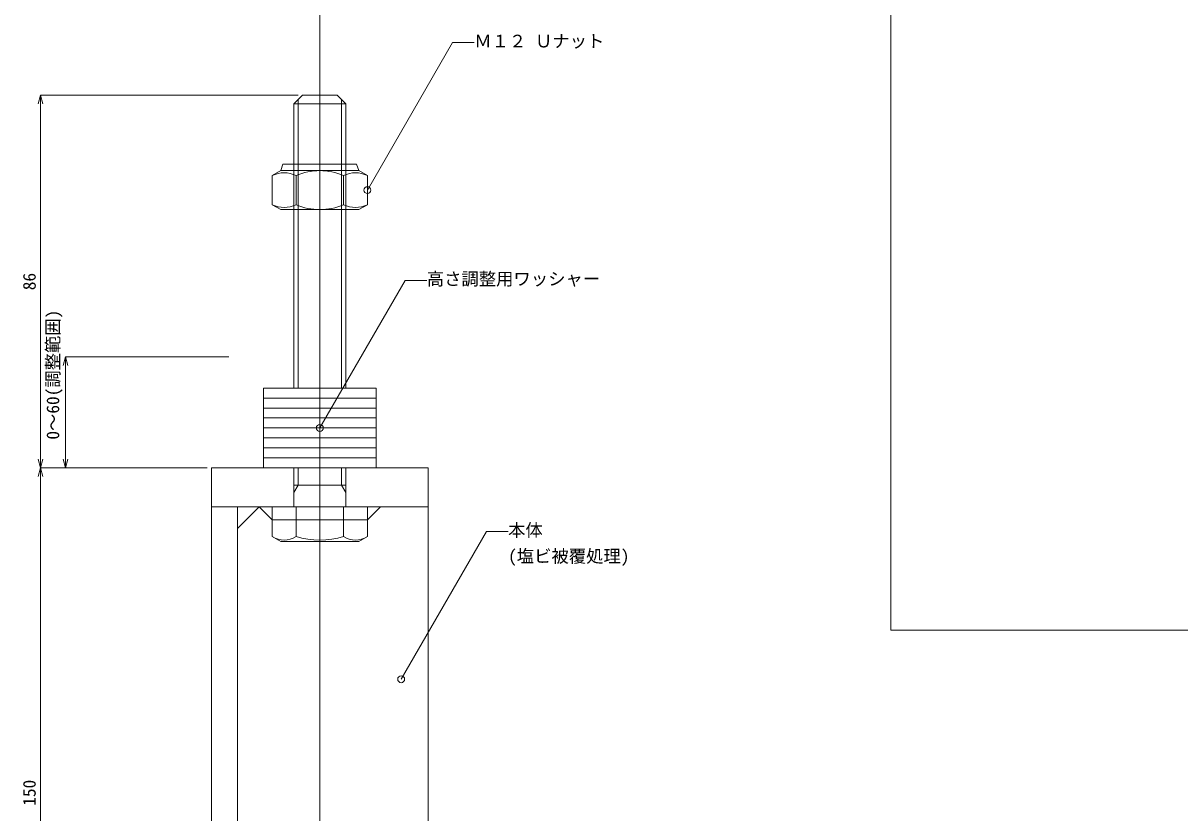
# Model space of a CAD drawing. Units: millimetres on the paper. Extents: x -400 to 400, y -275 to 275.
# Drawn here: x -176.8 to 90.1, y -93.2 to 89.1 of the extents above; entities that cross this region are included whole.
import ezdxf
from ezdxf.enums import TextEntityAlignment as Align

# ---------------------------------------------------------------- set-up
doc = ezdxf.new("R2010")
doc.units = ezdxf.units.MM
doc.linetypes.add('USER2', pattern=[19.05, 12.7, -6.35])
for name, color, linetype, lineweight in [('0-0_0', 7, 'Continuous', 18), ('0-1_WAKU', 7, 'Continuous', 18), ('0-4_MOJI', 7, 'Continuous', 18), ('0-6_sunpo', 7, 'Continuous', 18), ('0-7_KANAMONO_SCREW', 7, 'Continuous', 18), ('0-8_KANAMONO', 4, 'Continuous', 18), ('0-9_KANAMONO2', 4, 'USER2', 18), ('0-B_pv', 4, 'Continuous', 18)]:
    doc.layers.add(name, color=color, linetype=linetype, lineweight=lineweight)
doc.styles.add('ＭＳ ゴシック', font='')
doc.styles.get('ＭＳ ゴシック').set_extended_font_data('MS Gothic')

# ---------------------------------------------------------------- blocks, each defined once
blk = doc.blocks.new('_Open30')
at = {"layer": '0-0_0', "lineweight": 9}
blk.add_line((0, 0), (-1, 0), dxfattribs=at)
blk.add_lwpolyline([(-1, 0.2679), (0, 0), (-1, -0.2679)], dxfattribs=at)

msp = doc.modelspace()

# ---------------------------------------------------------------- linework, layer by layer
at = {"layer": '0-0_0'}
msp.add_line((-108.327, 226.988), (-108.327, -275.012), dxfattribs=at)
at = {"layer": '0-1_WAKU'}
for q in [(23.397, 250.988), (399.994, -51.012)]:
    msp.add_line((23.397, -51.012), q, dxfattribs=at)
at = {"layer": '0-4_MOJI'}
for p, q in [((-97.357, 50.588), (-77.689, 84.654)), ((-77.689, 84.654), (-72.689, 84.654)), ((-108.327, -4.312), (-88.659, 29.754)), ((-88.659, 29.754), (-83.659, 29.754)), ((-89.555, -62.313), (-69.887, -28.247)), ((-69.887, -28.247), (-64.887, -28.247))]:
    msp.add_line(p, q, dxfattribs=at)
for centre in [(-97.357, 50.588), (-108.327, -4.312), (-89.555, -62.313)]:
    msp.add_circle(centre, 0.8, dxfattribs=at)
at = {"layer": '0-6_sunpo'}
for p, q in [((-113.327, 72.488), (-172.796, 72.488)), ((-172.796, -11.512), (-172.796, 70.488)), ((-129.327, 12.088), (-167.009, 12.088)), ((-167.009, 10.088), (-167.009, -11.512)), ((-134.327, -13.512), (-172.796, -13.512)), ((-134.327, -13.512), (-172.796, -13.512)), ((-172.796, -161.512), (-172.796, -15.512)), ((-134.327, -13.512), (-167.009, -13.512))]:
    msp.add_line(p, q, dxfattribs=at)
at = {"layer": '0-7_KANAMONO_SCREW', "color": 4}
for p, q in [((-99.327, 55.088), (-99.827, 56.588)), ((-113.812, 53.951), (-113.812, 47.225)), ((-102.842, 53.951), (-102.842, 47.225))]:
    msp.add_line(p, q, dxfattribs=at)
msp.add_lwpolyline([(-117.327, 55.088), (-116.827, 56.588), (-99.827, 56.588)], dxfattribs=at)
msp.add_lwpolyline([(-119.296, 53.951), (-117.327, 55.088), (-99.327, 55.088), (-97.357, 53.951), (-97.357, 47.225), (-99.327, 46.088), (-117.327, 46.088), (-119.296, 47.225)], close=True, dxfattribs=at)
for centre, radius, start, end in [((-116.554, 48.368), 6.22, 63.83959, 116.16041), ((-108.327, 41.292), 13.796, 66.5734, 113.4266), ((-100.1, 48.368), 6.22, 63.83959, 116.16041), ((-116.554, 52.808), 6.22, 243.83959, 296.16041), ((-108.327, 59.884), 13.796, 246.5734, 293.4266), ((-100.1, 52.808), 6.22, 243.83959, 296.16041)]:
    msp.add_arc(centre, radius, start, end, dxfattribs=at)
at = {"layer": '0-8_KANAMONO'}
msp.add_line((-83.327, -22.512), (-83.327, -157.512), dxfattribs=at)
at = {"layer": '0-9_KANAMONO2'}
for p, q in [((-114.327, -22.512), (-114.327, -13.512)), ((-113.327, -17.512), (-113.327, -13.512)), ((-103.327, -17.512), (-103.327, -13.512)), ((-102.327, -22.512), (-102.327, -13.512)), ((-113.327, -17.512), (-114.327, -19.244)), ((-114.327, -17.512), (-102.327, -17.512)), ((-103.327, -17.512), (-102.327, -19.244))]:
    msp.add_line(p, q, dxfattribs=at)
at = {"layer": '0-B_pv'}
for p, q in [((-114.327, 70.488), (-112.327, 72.488)), ((-112.327, 72.488), (-104.327, 72.488)), ((-114.327, 4.888), (-114.327, 70.488)), ((-113.327, 4.888), (-113.327, 71.488)), ((-103.327, 4.888), (-103.327, 71.488)), ((-102.327, 4.888), (-102.327, 70.488)), ((-133.327, -22.512), (-133.327, -157.512)), ((-127.327, -22.512), (-127.327, -157.512)), ((-119.296, -22.512), (-97.357, -22.512)), ((-113.812, -29.375), (-113.812, -22.512)), ((-102.842, -29.375), (-102.842, -22.512)), ((-97.357, -29.375), (-97.357, -22.512)), ((-97.357, -25.512), (-94.357, -22.512)), ((-119.296, -25.512), (-97.357, -25.512)), ((-117.327, -30.512), (-99.327, -30.512)), ((-99.327, -30.512), (-97.357, -29.375))]:
    msp.add_line(p, q, dxfattribs=at)
for points in [[(-114.327, 70.488), (-102.327, 70.488), (-104.327, 72.488)], [(-127.327, -27.512), (-122.327, -22.512), (-119.296, -25.512)], [(-117.327, -30.512), (-119.296, -29.375), (-119.296, -22.512)]]:
    msp.add_lwpolyline(points, dxfattribs=at)
for points in [[(-121.327, 4.888), (-121.327, 2.588), (-95.327, 2.588), (-95.327, 4.888)], [(-121.327, 2.588), (-121.327, 0.288), (-95.327, 0.288), (-95.327, 2.588)], [(-121.327, 0.288), (-121.327, -2.012), (-95.327, -2.012), (-95.327, 0.288)], [(-121.327, -2.012), (-121.327, -4.312), (-95.327, -4.312), (-95.327, -2.012)], [(-121.327, -4.312), (-121.327, -6.612), (-95.327, -6.612), (-95.327, -4.312)], [(-121.327, -6.612), (-121.327, -8.912), (-95.327, -8.912), (-95.327, -6.612)], [(-121.327, -8.912), (-121.327, -11.212), (-95.327, -11.212), (-95.327, -8.912)], [(-121.327, -11.212), (-121.327, -13.512), (-95.327, -13.512), (-95.327, -11.212)], [(-133.327, -22.512), (-83.327, -22.512), (-83.327, -13.512), (-133.327, -13.512)]]:
    msp.add_lwpolyline(points, close=True, dxfattribs=at)
for centre, radius, start, end in [((-116.554, -25.367), 4.856, 235.61575, 304.38425), ((-108.327, -12.072), 18.151, 252.41205, 287.58795), ((-100.1, -25.367), 4.856, 235.61575, 304.38425)]:
    msp.add_arc(centre, radius, start, end, dxfattribs=at)

# ---------------------------------------------------------------- block references
at = {"layer": '0-6_sunpo', "xscale": 2, "yscale": 2}
for p, rotation in [((-172.796, 72.488), 90), ((-167.009, 12.088), 90), ((-172.796, -13.512), 270), ((-167.009, -13.512), 270), ((-172.796, -13.512), 90)]:
    msp.add_blockref('_Open30', p, dxfattribs=dict(at, rotation=rotation))

# ---------------------------------------------------------------- texts
at = {"layer": '0-4_MOJI', "style": 'ＭＳ ゴシック'}
for s, p in [('Ｍ１２ Ｕナット', (-72.689, 82.654)), ('高さ調整用ワッシャー', (-83.659, 27.754)), ('本体', (-64.887, -30.247)), ('(塩ビ被覆処理)', (-64.887, -36.247))]:
    msp.add_text(s, height=2.933, dxfattribs=at).set_placement(p, align=Align.BOTTOM_LEFT)
at = {"layer": '0-6_sunpo', "style": 'ＭＳ ゴシック'}
for s, p in [('86', (-172.996, 27.488)), ('0～60(調整範囲)', (-167.565, -7.003)), ('150', (-172.996, -91.512))]:
    msp.add_text(s, height=2.933, rotation=90, dxfattribs=at).set_placement(p, align=Align.BOTTOM_LEFT)

doc.saveas('drawing.dxf')
